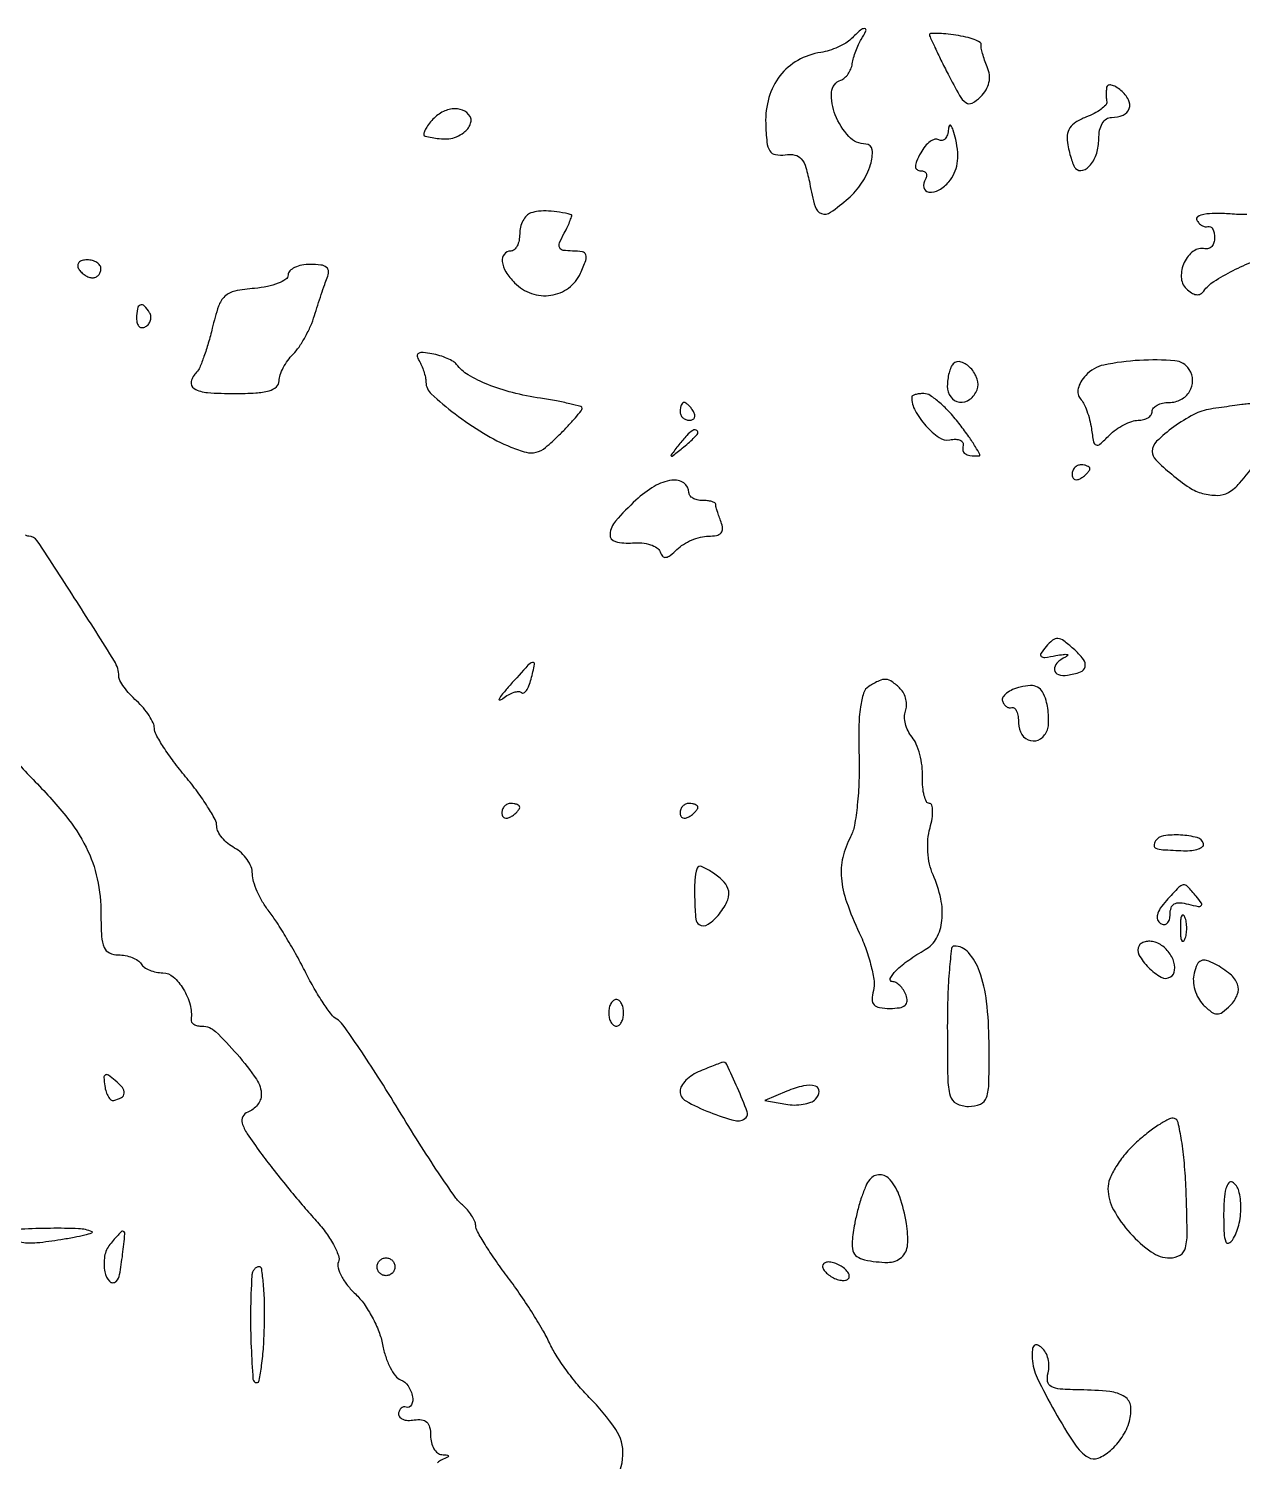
# Model space of a CAD drawing. Extents: x 0 to 5034, y 0 to 2560.
# Drawn here: x 3751.9 to 3888.1, y 1464.2 to 1625 of the extents above; entities that cross this region are included whole.
import ezdxf

# ---------------------------------------------------------------- set-up
doc = ezdxf.new("R2010")
doc.units = 0

msp = doc.modelspace()

# ---------------------------------------------------------------- linework, layer by layer
for points in [[(3844.213567, 1623.813567, -0.061131), (3843.599952, 1623.334096, -0.030187), (3842.721429, 1622.875807, -0.029419), (3841.73969, 1622.504432, -0.037864), (3840.800004, 1622.287249, 0.091222), (3838.220944, 1621.394097, 0.099257), (3836.215839, 1619.659501, 0.095324), (3834.978945, 1617.222502, 0.077488), (3834.613394, 1614.311628, 0.016917), (3834.747133, 1612.210699, 0.11592), (3835.078922, 1611.236365, 0.21453), (3835.708852, 1610.815393, 0.077973), (3836.808048, 1610.803482, -0.085868), (3837.88329, 1610.774961, -0.169363), (3838.610131, 1610.34579, -0.106174), (3839.123056, 1609.384906, -0.023335), (3839.555945, 1607.553482, 0.022919), (3840.159406, 1604.990901, 0.236506), (3840.871444, 1604.213564, 0.249545), (3841.892481, 1604.341204, 0.025251), (3843.88524, 1605.900469, 0.069557), (3845.384728, 1607.618928, 0.066047), (3846.387315, 1609.712248, 0.102007), (3846.571824, 1611.360908, 0.387557), (3845.871154, 1612, -0.210298), (3843.938313, 1612.850563, -0.092276), (3842.426912, 1615.273905, -0.10765), (3842.017203, 1617.826556, -0.307616), (3843.054456, 1619.184819, 0.102059), (3843.474535, 1619.428229, 0.058417), (3843.864867, 1619.868348, 0.05481), (3844.168627, 1620.425299, 0.060069), (3844.332576, 1621.018152, -0.031412), (3844.474673, 1621.676397, -0.019243), (3844.719928, 1622.431895, -0.019263), (3845.021645, 1623.164037, -0.032256), (3845.337137, 1623.75, 0.026888), (3845.86825, 1624.711581, 0.535043), (3845.725541, 1624.954198, 0.198369), (3845.245976, 1624.787177, 0.014652)], [(3853, 1624.286969, 0.107669), (3853.055996, 1624.029945, 0.002211), (3853.612718, 1622.827, 0.005084), (3854.286519, 1621.425099, 0.003385), (3855.085848, 1619.831724, 0.010155), (3856.364088, 1617.447076, 0.112772), (3857.085463, 1616.652195, 0.27967), (3857.787605, 1616.607309, 0.076105), (3858.722592, 1617.294021, 0.059761), (3859.341039, 1618.081057, 0.081848), (3859.677406, 1618.915196, 0.085605), (3859.720163, 1619.783877, 0.07236), (3859.477986, 1620.672459, -0.016856), (3859.182461, 1621.419197, -0.019283), (3858.952202, 1622.151687, -0.01878), (3858.805534, 1622.782477, -0.095233), (3858.805173, 1623.141794, 0.322858), (3858.67708, 1623.416946, 0.037078), (3858.021168, 1623.722847, 0.033602), (3857.091198, 1624.005522, 0.020548), (3855.963931, 1624.218602, 0.011377), (3854.82737, 1624.359079, 0.019292), (3853.870655, 1624.418127, 0.014264), (3853.122825, 1624.414041, 0.404293)], [(3872.881579, 1618.372445, 0.02111), (3872.845301, 1617.982203, 0.013734), (3872.834881, 1617.529515, 0.013817), (3872.849102, 1617.086432, 0.025443), (3872.888901, 1616.728033, -0.233882), (3872.778732, 1616.369392, -0.045432), (3872.255593, 1615.908284, -0.039703), (3871.488765, 1615.435717, -0.027408), (3870.556381, 1615.021436, 0.046609), (3869.416767, 1614.461814, 0.110804), (3868.742983, 1613.808034, 0.125029), (3868.459567, 1612.983266, 0.068224), (3868.517699, 1611.908096, 0.015193), (3868.712429, 1611.039886, 0.017959), (3868.950572, 1610.232839, 0.017029), (3869.196868, 1609.572302, 0.098931), (3869.402109, 1609.264558, 0.279165), (3870.209509, 1609.066178, 0.151014), (3871.08187, 1609.667233, 0.093542), (3871.765032, 1610.975666, 0.073796), (3872, 1612.559017, -0.049908), (3872.098993, 1613.548314, -0.083648), (3872.397582, 1614.326507, -0.110252), (3872.861081, 1614.82116, -0.150697), (3873.440983, 1615, 0.099359), (3874.72863, 1615.258429, 0.213018), (3875.408581, 1615.981172, 0.209768), (3875.330144, 1616.979544, 0.096833), (3874.48899, 1618.009138, 0.037281), (3873.909078, 1618.421564, 0.080519), (3873.402604, 1618.625607, 0.15467), (3873.054073, 1618.596042, 0.267188)], [(3797, 1614.5, 0.027311), (3796.566499, 1613.915467, 0.05448), (3796.30364, 1613.403906, 0.095359), (3796.239286, 1613.041326, 0.353211), (3796.377555, 1612.875, 0.018466), (3797.951143, 1612.619026, 0.055535), (3799.037524, 1612.604497, 0.075406), (3799.904003, 1612.824002, 0.060697), (3800.73899, 1613.301954, 0.064636), (3801.171682, 1613.721709, 0.076913), (3801.453049, 1614.215461, 0.089769), (3801.544739, 1614.704403, 0.140894), (3801.429973, 1615.113307, 0.163508), (3800.596413, 1615.805593, 0.127305), (3799.418959, 1615.94241, 0.103987), (3798.126559, 1615.478248, 0.081691)], [(3855.118315, 1613.690983, -0.054242), (3855.004147, 1613.040295, -0.109498), (3854.755743, 1612.585803, -0.172193), (3854.41985, 1612.397285, -0.182994), (3854.050173, 1612.468991, 0.202545), (3853.604787, 1612.538079, 0.092842), (3853.060535, 1612.28785, 0.0693), (3852.500252, 1611.761187, 0.046669), (3852.01499, 1611.028008, 0.021644), (3851.551072, 1610.062986, 0.102657), (3851.429783, 1609.465374, 0.242155), (3851.601982, 1609.134226, 0.155257), (3852.023833, 1609, -0.094704), (3852.397185, 1608.928644, -0.172843), (3852.62761, 1608.726548, -0.172817), (3852.678332, 1608.424251, -0.094672), (3852.542705, 1608.069098, 0.18521), (3852.363889, 1607.125605, 0.331541), (3852.91171, 1606.613661, 0.157419), (3854.072992, 1606.850263, 0.089587), (3855.187244, 1607.773581, 0.069099), (3855.785898, 1608.723893, 0.066699), (3856.111996, 1609.81279, 0.058987), (3856.16201, 1611.064407, 0.038055), (3855.939205, 1612.5, 0.014028), (3855.65906, 1613.561201, 0.079498), (3855.408256, 1614.087351, 0.559558), (3855.230167, 1614.077906, 0.108472)], [(3808.25, 1604.271617, 0.119305), (3807.77182, 1603.961924, 0.067755), (3807.367188, 1603.399058, 0.061515), (3807.093175, 1602.682206, 0.060632), (3807, 1601.916667, -0.050201), (3806.926177, 1601.183242, -0.070178), (3806.70625, 1600.563021, -0.090315), (3806.38175, 1600.145793, -0.184457), (3806, 1600, 0.229726), (3805.278586, 1599.650078, 0.199327), (3805.049162, 1598.834032, 0.108762), (3805.462898, 1597.649755, 0.058221), (3806.428571, 1596.428571, 0.113226), (3808.32469, 1595.240047, 0.120175), (3810.506536, 1595.031678, 0.124411), (3812.48288, 1595.847623, 0.126717), (3813.818046, 1597.5, 0.016687), (3814.421123, 1598.949983, 0.176123), (3814.428767, 1599.581046, 0.275127), (3814.033101, 1599.91247, 0.040097), (3812.943377, 1600, -0.034971), (3811.888888, 1600.073843, -0.252741), (3811.493117, 1600.365411, -0.211158), (3811.479999, 1600.899819, -0.024939), (3812, 1602, 0.011918), (3812.390036, 1602.772497, 0.020558), (3812.672174, 1603.434975, 0.016403), (3812.850699, 1603.958387, 0.424144), (3812.785184, 1604.076511, 0.024604), (3811.475265, 1604.359709, 0.030191), (3810.230479, 1604.488826, 0.033521), (3809.126872, 1604.46231, 0.061626)], [(3757.5, 1598, 0.06081), (3757.806203, 1597.617485, 0.051032), (3758.2129, 1597.29375, 0.053229), (3758.653442, 1597.073302, 0.089642), (3759.059017, 1597, 0.105429), (3759.418051, 1597.076556, 0.099231), (3759.723586, 1597.29375, 0.096318), (3759.928382, 1597.618268, 0.092995), (3760, 1598, 0.153634), (3759.879982, 1598.381379, 0.097988), (3759.542039, 1598.70625, 0.080552), (3759.037096, 1598.925455, 0.062283), (3758.440983, 1599, 0.066118), (3757.889346, 1598.926733, 0.138808), (3757.521475, 1598.70625, 0.191142), (3757.392057, 1598.379648, 0.139169)], [(3781, 1597.310365, -0.247905), (3780.746845, 1596.831154, -0.054621), (3779.898438, 1596.379016, -0.044738), (3778.686452, 1596.015906, -0.029783), (3777.25, 1595.810365, 0.028988), (3775.031979, 1595.496585, 0.140252), (3773.913094, 1594.918081, 0.124387), (3773.199083, 1593.797783, 0.020783), (3772.492703, 1591.326037, -0.011724), (3772.052635, 1589.673426, -0.014565), (3771.563131, 1588.160006, -0.01288), (3771.087168, 1586.924471, -0.098298), (3770.742703, 1586.40937, 0.134551), (3770.133708, 1585.340546, 0.338676), (3770.463826, 1584.565571, 0.110868), (3771.962979, 1584.1114, 0.018334), (3775, 1584, 0.01461), (3777.395974, 1584.070027, 0.055021), (3778.875, 1584.321429, 0.109502), (3779.698272, 1584.76738, 0.217387), (3780, 1585.428571, -0.083489), (3780.110871, 1586.087923, -0.037278), (3780.460939, 1586.898439, -0.03556), (3780.96867, 1587.720433, -0.040269), (3781.569153, 1588.426296, 0.046683), (3782.230059, 1589.223651, 0.023149), (3782.92021, 1590.342991, 0.02275), (3783.533739, 1591.579047, 0.030871), (3783.965004, 1592.747724, -0.004742), (3784.326611, 1593.911428, -0.00404), (3784.729576, 1595.132144, -0.004073), (3785.11427, 1596.23696, -0.0115), (3785.406906, 1597, 0.09806), (3785.54345, 1597.696016, 0.228788), (3785.317472, 1598.16191, 0.137141), (3784.684724, 1598.427027, 0.031058), (3783.511055, 1598.5, 0.045415), (3782.549893, 1598.412517, 0.065318), (3781.737622, 1598.150545, 0.085312), (3781.188951, 1597.764902, 0.199572)], [(3764, 1592.440983, 0.067432), (3764.074611, 1591.890269, 0.140899), (3764.298542, 1591.524436, 0.190788), (3764.63036, 1591.397824, 0.136093), (3765.016312, 1591.510081, 0.090427), (3765.360589, 1591.820631, 0.095498), (3765.565079, 1592.22714, 0.099685), (3765.598899, 1592.665803, 0.108373), (3765.457295, 1593.069098, 0.050477), (3764.86686, 1593.838655, 0.315493), (3764.407182, 1593.933879, 0.25701), (3764.085158, 1593.519563, 0.039415)], [(3795.696859, 1587.697726, -0.036449), (3795.986162, 1587.151074, -0.025327), (3796.234508, 1586.497725, -0.025641), (3796.409704, 1585.842658, -0.047069), (3796.473569, 1585.294528, 0.204849), (3797.078457, 1583.961659, 0.021882), (3799.743653, 1581.73086, 0.027155), (3802.934828, 1579.553036, 0.037982), (3806.014393, 1577.994038, 0.033906), (3807.717623, 1577.420304, 0.12634), (3808.839663, 1577.41382, 0.111728), (3809.902015, 1577.950928, 0.023694), (3811.446355, 1579.355446, 0.007882), (3812.424818, 1580.365253, 0.011573), (3813.249867, 1581.285831, 0.007057), (3813.906143, 1582.075399, 0.171491), (3814, 1582.341002, 0.337651), (3813.851482, 1582.535856, 0.007495), (3812.634951, 1582.85074, 0.013841), (3811.134549, 1583.171494, 0.008519), (3809.353026, 1583.469769, -0.025009), (3806.188364, 1584.107518, -0.033677), (3803.411533, 1585.016023, -0.038348), (3801.225669, 1586.099504, -0.099304), (3799.926505, 1587.273426, 0.102696), (3799.560398, 1587.5998, 0.029052), (3798.87428, 1587.944296, 0.027967), (3798.035268, 1588.25181, 0.026291), (3797.149795, 1588.471152, 0.025244), (3796.164888, 1588.609722, 0.145633), (3795.654998, 1588.506397, 0.322116), (3795.505341, 1588.203106, 0.099013)], [(3855.657991, 1587.324657, 0.098079), (3855.404721, 1586.946282, 0.034042), (3855.193285, 1586.32141, 0.032267), (3855.048523, 1585.583452, 0.03231), (3855, 1584.833333, 0.157184), (3855.389238, 1583.62576, 0.209444), (3856.36973, 1583.045667, 0.193746), (3857.524262, 1583.354558, 0.140977), (3858.33357, 1584.426887, 0.175731), (3858.355671, 1585.621578, 0.104412), (3857.618198, 1586.858922, 0.127958), (3856.557736, 1587.539708, 0.282574)], [(3870.539357, 1586.043489, 0.048154), (3869.987164, 1585.300798, 0.07844), (3869.691696, 1584.574854, 0.101957), (3869.674575, 1583.935328, 0.148601), (3869.928978, 1583.436346, -0.076961), (3870.298891, 1582.910353, -0.027007), (3870.664093, 1582.059165, -0.026065), (3870.970843, 1581.06463, -0.027653), (3871.165324, 1580.062938, 0.013468), (3871.409812, 1578.580109, 0.261702), (3871.69942, 1578.237853, 0.278133), (3872.128638, 1578.318598, 0.014856), (3873.178571, 1579.312938, -0.041324), (3873.93684, 1579.958546, -0.035993), (3874.82567, 1580.504426, -0.037676), (3875.706411, 1580.880427, -0.082228), (3876.428571, 1581, 0.061768), (3877.02945, 1581.074515, 0.080164), (3877.538393, 1581.29375, 0.09778), (3877.879052, 1581.618614, 0.154765), (3878, 1582, -0.182536), (3878.144157, 1582.381715, -0.0909), (3878.556072, 1582.70625, -0.070807), (3879.168668, 1582.926137, -0.050854), (3879.893011, 1583, 0.122049), (3881.225726, 1583.330231, 0.135003), (3882.191459, 1584.237464, 0.14179), (3882.529008, 1585.473762, 0.139497), (3882.15748, 1586.708083, 0.234518), (3880.533823, 1587.682474, 0.034248), (3876.57375, 1587.727336, 0.03625), (3872.57672, 1587.206367, 0.159625)], [(3851, 1583.614307, 0.126076), (3851.390741, 1582.089312, 0.056444), (3852.592835, 1580.385483, 0.057196), (3854.067249, 1579.067766, 0.204895), (3855.276118, 1578.809002, -0.049442), (3855.936999, 1578.871654, -0.098746), (3856.449392, 1578.767178, -0.161793), (3856.732155, 1578.519774, -0.204341), (3856.776118, 1578.178354, 0.107058), (3856.741733, 1577.622381, 0.211351), (3856.975131, 1577.256726, 0.120158), (3857.533355, 1577.054887, 0.026951), (3858.550891, 1577, 0.564274), (3858.646845, 1577.158875, 0.015048), (3858.155769, 1578.028125, 0.017462), (3857.41741, 1579.156932, 0.009357), (3856.432202, 1580.5, 0.023048), (3855.308841, 1581.839971, 0.02862), (3854.141051, 1582.971875, 0.029146), (3853.080677, 1583.785185, 0.150117), (3852.381311, 1584, 0.026401), (3851.852012, 1583.972032, 0.041701), (3851.40576, 1583.886703, 0.050806), (3851.090796, 1583.763156, 0.280924)], [(3825, 1582, 0.105053), (3825.081062, 1581.618444, 0.099167), (3825.311086, 1581.29375, 0.09642), (3825.654762, 1581.076123, 0.093332), (3826.059017, 1581, 0.108972), (3826.413961, 1581.078288, 0.182303), (3826.6254, 1581.29375, 0.161196), (3826.656512, 1581.6179, 0.082592), (3826.5, 1582, 0.029505), (3826.231006, 1582.382774, 0.035638), (3825.933975, 1582.70625, 0.038439), (3825.65171, 1582.934461, 0.151918), (3825.440983, 1583, 0.210953), (3825.272352, 1582.92554, 0.081139), (3825.129539, 1582.70625, 0.061769), (3825.032345, 1582.382849, 0.042167)], [(3884.542306, 1582.263704, 0.084614), (3882.663718, 1581.650751, 0.036302), (3880.416438, 1580.251847, 0.032713), (3878.492934, 1578.648839, 0.205478), (3878, 1577.5, 0.200865), (3878.388015, 1576.57311, 0.02051), (3880.188662, 1574.939253, 0.025466), (3882.169428, 1573.449231, 0.086384), (3883.639302, 1572.789871, 0.060983), (3885.311664, 1572.57545, 0.134092), (3886.547261, 1572.905324, 0.0831), (3887.800411, 1573.946572, 0.01422), (3889.762461, 1576.356873, 0.025842), (3890.798687, 1577.861414, 0.077125), (3891.281344, 1579.010991, 0.105656), (3891.315186, 1580.035282, 0.078635), (3890.942803, 1581.106873, 0.049462), (3890.465139, 1581.819905, 0.054494), (3889.870399, 1582.399881, 0.061667), (3889.253836, 1582.770115, 0.135906), (3888.714816, 1582.850168, 0.003385), (3888.058733, 1582.764735, 0.000845), (3886.98803, 1582.616088, 0.000864), (3885.763761, 1582.441855, 0.000868)], [(3824.872445, 1578.25, 0.001576), (3823.99236, 1577.120493, 0.377591), (3824, 1577, 0.377591), (3824.120493, 1576.99236, 0.001576), (3825.25, 1577.872445, 0.012436), (3825.920402, 1578.425681, 0.017649), (3826.485938, 1578.952641, 0.013803), (3826.91885, 1579.410139, 0.184603), (3827, 1579.622445, 0.307699), (3826.806605, 1579.90695, 0.241985), (3826.426111, 1579.869516, 0.065617), (3825.76332, 1579.306759, 0.017685)], [(3869, 1574.940983, 0.108972), (3869.078288, 1574.586039, 0.182303), (3869.29375, 1574.3746, 0.161196), (3869.6179, 1574.343488, 0.082592), (3870, 1574.5, 0.029505), (3870.382774, 1574.768994, 0.035638), (3870.70625, 1575.066025, 0.038439), (3870.934461, 1575.34829, 0.151918), (3871, 1575.559017, 0.210953), (3870.92554, 1575.727648, 0.081139), (3870.70625, 1575.870461, 0.061769), (3870.382849, 1575.967655, 0.042167), (3870, 1576, 0.105053), (3869.618444, 1575.918938, 0.099167), (3869.29375, 1575.688914, 0.09642), (3869.076123, 1575.345238, 0.093332)], [(3820.051147, 1572.047778, 0.024011), (3817.762854, 1569.694622, 0.162602), (3817.137613, 1568.220018, 0.369756), (3817.743298, 1567.388754, 0.079003), (3819.672538, 1567.243589, -0.044028), (3820.725293, 1567.237878, -0.055343), (3821.679814, 1567.040411, -0.065941), (3822.40334, 1566.694235, -0.169364), (3822.752895, 1566.241316, 0.101157), (3823.031326, 1565.758813, 0.251564), (3823.401928, 1565.622317, 0.135285), (3823.909153, 1565.842137, 0.026886), (3824.651786, 1566.508929, -0.057518), (3825.371724, 1567.079876, -0.038913), (3826.302801, 1567.561998, -0.039089), (3827.289989, 1567.891192, -0.061008), (3828.178417, 1568, 0.046686), (3829.089454, 1568.085251, 0.163854), (3829.596318, 1568.369721, 0.202747), (3829.765885, 1568.857638, 0.075345), (3829.606989, 1569.581787, -0.008099), (3829.374575, 1570.218074, -0.009838), (3829.178303, 1570.821775, -0.008575), (3829.032484, 1571.333672, -0.065182), (3829, 1571.581787, 0.281131), (3828.901459, 1571.743194, 0.050709), (3828.559375, 1571.87715, 0.041645), (3828.074781, 1571.969675, 0.026361), (3827.5, 1572, -0.057609), (3826.926285, 1572.066322, -0.076852), (3826.440625, 1572.262322, -0.095748), (3826.115158, 1572.552359, -0.164455), (3826, 1572.893011, 0.251249), (3825.421689, 1573.971234, 0.183861), (3824.071946, 1574.276638, 0.098673), (3822.102958, 1573.584899, 0.054254)], [(3866.086232, 1555.603903, 0.02589), (3865.507371, 1554.827982, 0.370183), (3865.545579, 1554.510828, 0.222201), (3865.935851, 1554.388167, 0.013125), (3867.192849, 1554.589763, -0.012159), (3868.019056, 1554.723907, -0.072302), (3868.455087, 1554.720544, -0.600265), (3868.494542, 1554.608114, -0.09609), (3868.25, 1554.427755, 0.085567), (3867.306131, 1553.761578, 0.227214), (3867.038903, 1553.002839, 0.297589), (3867.473432, 1552.472795, 0.113316), (3868.471056, 1552.392873, 0.048565), (3869.932165, 1552.754742, 0.257076), (3870.461338, 1553.348789, 0.22886), (3870.272427, 1554.17221, 0.039957), (3869.149513, 1555.364692, 0.023544), (3868.073334, 1556.250165, 0.141808), (3867.402639, 1556.502363, 0.19166), (3866.810508, 1556.318679, 0.049678)], [(3805.924314, 1551.280261, 0.008564), (3805.074286, 1550.293118, 0.047446), (3804.679795, 1549.715195, 0.656157), (3804.75982, 1549.611496, 0.100962), (3805.092009, 1549.771585, -0.035184), (3805.740469, 1550.196419, -0.04995), (3806.372343, 1550.470921, -0.061535), (3806.899362, 1550.57069, -0.215647), (3807.215006, 1550.451661, 0.335726), (3807.460206, 1550.417709, 0.112009), (3807.746697, 1550.675802, 0.060386), (3808.036988, 1551.21512, 0.029353), (3808.279377, 1551.960337, 0.013246), (3808.667079, 1553.621505, 0.564199), (3808.447943, 1553.824115, 0.138243), (3807.928663, 1553.501534, 0.003039)], [(3846.192638, 1551.140218, 0.174254), (3845.606255, 1550.385531, 0.043643), (3845.247723, 1548.842302, 0.031082), (3845.068233, 1546.572176, 0.011488), (3845.08819, 1543.361757, -0.015746), (3845.081717, 1540.544298, -0.017389), (3844.894993, 1537.825043, -0.017008), (3844.577363, 1535.526989, -0.08018), (3844.145553, 1534.271968, 0.066099), (3843.272795, 1531.948999, 0.079395), (3843.112199, 1529.622811, 0.062337), (3843.694343, 1526.944693, 0.025219), (3845.114306, 1523.48021, -0.024016), (3845.885238, 1521.612074, -0.025642), (3846.454583, 1519.718615, -0.026353), (3846.771847, 1518.052094, -0.098115), (3846.707926, 1516.991109, 0.053974), (3846.558829, 1515.990614, 0.20009), (3846.775916, 1515.404782, 0.169753), (3847.377448, 1515.088048, 0.037106), (3848.562235, 1515, 0.035533), (3849.646675, 1515.077164, 0.139095), (3850.254058, 1515.347305, 0.216202), (3850.479996, 1515.814981, 0.097961), (3850.361626, 1516.5, 0.052089), (3850.069844, 1517.073715, 0.056057), (3849.671802, 1517.559375, 0.063019), (3849.232978, 1517.890454, 0.13086), (3848.821583, 1518, -0.556018), (3848.595336, 1518.364185, -0.085347), (3849.216386, 1519.217237, -0.039209), (3850.665811, 1520.420446, -0.024915), (3852.519848, 1521.594867, 0.141252), (3853.788139, 1522.888973, 0.097993), (3854.395656, 1524.857696, 0.078369), (3854.266684, 1527.313549, 0.052192), (3853.396725, 1530, -0.051121), (3853.008528, 1531.190084, -0.037173), (3852.81566, 1532.570242, -0.036897), (3852.828648, 1533.977597, -0.047505), (3853.057461, 1535.25, 0.027149), (3853.291688, 1536.304463, 0.048115), (3853.352273, 1537.192188, 0.069335), (3853.249746, 1537.802399, 0.327477), (3852.9804, 1538, -0.28353), (3852.659618, 1538.197804, -0.053564), (3852.407231, 1538.871074, -0.043044), (3852.247135, 1539.829036, -0.027002), (3852.218078, 1540.965358, 0.038573), (3852.157321, 1542.212368, 0.032785), (3851.906596, 1543.506702, 0.034092), (3851.518322, 1544.658867, 0.075021), (3851.039319, 1545.452623, -0.059303), (3850.595873, 1546.138022, -0.052659), (3850.304059, 1546.936041, -0.055726), (3850.198184, 1547.72135, -0.097578), (3850.309979, 1548.36541, 0.08668), (3850.430556, 1548.98081, 0.0627), (3850.357382, 1549.677264, 0.061733), (3850.111012, 1550.345491, 0.077369), (3849.721855, 1550.878145, 0.037821), (3848.811392, 1551.660385, 0.140938), (3848.10994, 1551.919741, 0.130221), (3847.34543, 1551.77678, 0.030348)], [(3863.190983, 1551.059017, 0.04218), (3862.32947, 1550.771759, 0.06408), (3861.651013, 1550.370461, 0.086734), (3861.247063, 1549.924171, 0.218982), (3861.190983, 1549.5, 0.074156), (3861.365466, 1549.136708, 0.08994), (3861.629539, 1548.867188, 0.103123), (3861.940175, 1548.73192, 0.132498), (3862.25, 1548.75, -0.27534), (3862.535471, 1548.687476, -0.1036), (3862.779687, 1548.339062, -0.06528), (3862.945946, 1547.748711, -0.036051), (3863, 1547, 0.144822), (3863.375179, 1545.731855, 0.194143), (3864.346756, 1545.049915, 0.209252), (3865.461185, 1545.257401, 0.160416), (3866.225282, 1546.25, 0.067541), (3866.353674, 1546.873595, 0.027849), (3866.364468, 1547.737649, 0.026931), (3866.272835, 1548.678954, 0.031186), (3866.082271, 1549.559017, 0.060586), (3865.679477, 1550.520766, 0.144641), (3865.126824, 1551.052238, 0.132504), (3864.339293, 1551.224298, 0.047325)], [(3805, 1536.940983, 0.108972), (3805.078288, 1536.586039, 0.182303), (3805.29375, 1536.3746, 0.161196), (3805.6179, 1536.343488, 0.082592), (3806, 1536.5, 0.029505), (3806.382774, 1536.768994, 0.035638), (3806.70625, 1537.066025, 0.038439), (3806.934461, 1537.34829, 0.151918), (3807, 1537.559017, 0.210953), (3806.92554, 1537.727648, 0.081139), (3806.70625, 1537.870461, 0.061769), (3806.382849, 1537.967655, 0.042167), (3806, 1538, 0.105053), (3805.618444, 1537.918938, 0.099167), (3805.29375, 1537.688914, 0.09642), (3805.076123, 1537.345238, 0.093332)], [(3825, 1536.940983, 0.108972), (3825.078288, 1536.586039, 0.182303), (3825.29375, 1536.3746, 0.161196), (3825.6179, 1536.343488, 0.082592), (3826, 1536.5, 0.029505), (3826.382774, 1536.768994, 0.035638), (3826.70625, 1537.066025, 0.038439), (3826.934461, 1537.34829, 0.151918), (3827, 1537.559017, 0.210953), (3826.92554, 1537.727648, 0.081139), (3826.70625, 1537.870461, 0.061769), (3826.382849, 1537.967655, 0.042167), (3826, 1538, 0.105053), (3825.618444, 1537.918938, 0.099167), (3825.29375, 1537.688914, 0.09642), (3825.076123, 1537.345238, 0.093332)], [(3878.367878, 1533.786222, 0.128551), (3878.209012, 1533.268761, 0.331154), (3878.41636, 1532.963984, 0.069297), (3879.180848, 1532.812633, 0.004275), (3881.5, 1532.7, 0.033462), (3882.440512, 1532.725326, 0.060493), (3883.192187, 1532.889205, 0.094945), (3883.651489, 1533.155131, 0.290834), (3883.75, 1533.484527, 0.26794), (3883.052136, 1534.163613, 0.048083), (3881.186312, 1534.449591, 0.04802), (3879.270156, 1534.372963, 0.223957)], [(3826.918758, 1530.718615, 0.078082), (3826.652062, 1529.402654, 0.019532), (3826.640967, 1527.203773, 0.013116), (3826.773805, 1525.001401, 0.23698), (3827.133158, 1524.417704, 0.294796), (3828.145777, 1524.437733, 0.075122), (3829.413831, 1525.602788, 0.069545), (3830.358882, 1527.183397, 0.193984), (3830.380192, 1528.45162, 0.113915), (3829.776849, 1529.346407, 0.042739), (3828.579512, 1530.285798, 0.044333), (3827.390874, 1530.921675, 0.427993)], [(3879.589845, 1527.099277, 0.033354), (3878.904575, 1526.232322, 0.088133), (3878.57863, 1525.514781, 0.147656), (3878.602538, 1524.954149, 0.172019), (3878.934857, 1524.54026, 0.138566), (3879.34178, 1524.424042, 0.193687), (3879.6893, 1524.562773, 0.138856), (3879.922845, 1524.959191, 0.0642), (3880, 1525.557614, -0.081726), (3880.121333, 1526.294971, -0.186995), (3880.476658, 1526.720353, -0.146381), (3881.098784, 1526.855871, -0.04492), (3882.057151, 1526.695306, 0.01302), (3883.165999, 1526.435981, 0.253319), (3883.49188, 1526.534116, 0.363425), (3883.516039, 1526.817896, 0.020124), (3882.934706, 1527.578674, 0.015837), (3881.951029, 1528.690333, 0.243944), (3881.483376, 1528.853756, 0.167836), (3880.983073, 1528.596511, 0.006934)], [(3881.157895, 1524, 0.017491), (3881.189089, 1523.10856, 0.078554), (3881.306058, 1522.601562, 0.447206), (3881.474999, 1522.540618, 0.174857), (3881.662281, 1522.75, 0.057986), (3881.818615, 1523.320008, 0.037979), (3881.87034, 1524, 0.037979), (3881.818615, 1524.679992, 0.057986), (3881.662281, 1525.25, 0.174857), (3881.474999, 1525.459382, 0.447206), (3881.306058, 1525.398438, 0.078554), (3881.189089, 1524.89144, 0.017491)], [(3855, 1513, 0.003871), (3855.045126, 1507.170811, 0.060566), (3855.315823, 1505.199516, 0.213082), (3856.018277, 1504.326102, 0.11895), (3857.369629, 1504, 0.09704), (3858.714846, 1504.263561, 0.221823), (3859.401204, 1505.004359, 0.074303), (3859.669095, 1506.639822, 0.005443), (3859.68343, 1511.206034, 0.02638), (3859.407153, 1515.767341, 0.058551), (3858.613703, 1519.152824, 0.090773), (3857.382609, 1521.26251, 0.218772), (3855.777759, 1522, 0.381087), (3855.466625, 1521.722572, 0.007052), (3855.228467, 1519.35625, 0.013447), (3855.05594, 1516.450816, 0.008105)], [(3876.522834, 1522.036946, 0.274986), (3876.505397, 1521.003392, 0.066488), (3877.587571, 1519.587571, 0.066488), (3879.003392, 1518.505397, 0.274986), (3880.036946, 1518.522834, 0.23721), (3880.515912, 1519.301581, 0.119302), (3880.336831, 1520.471572, 0.095457), (3879.570213, 1521.642439, 0.109016), (3878.454706, 1522.379007, 0.064484), (3877.882627, 1522.51756, 0.071138), (3877.313573, 1522.498655, 0.080561), (3876.834384, 1522.331291, 0.130846)], [(3882.699403, 1518.958517, 0.07969), (3882.614077, 1518.079207, 0.055283), (3882.786051, 1517.093693, 0.054549), (3883.174614, 1516.154312, 0.07117), (3883.731877, 1515.410981, 0.029797), (3884.652599, 1514.593912, 0.161477), (3885.272435, 1514.370422, 0.17039), (3885.884027, 1514.56746, 0.03406), (3886.761182, 1515.33261, 0.10306), (3887.550353, 1516.537136, 0.18382), (3887.563239, 1517.705804, 0.135067), (3886.746879, 1518.846739, 0.047492), (3885.05469, 1519.970731, 0.043775), (3884.099996, 1520.378769, 0.182566), (3883.485885, 1520.351273, 0.18451), (3883.047299, 1519.925298, 0.044852)], [(3817, 1514.5, 0.053595), (3817.06169, 1513.926139, 0.073362), (3817.244792, 1513.440625, 0.093122), (3817.515341, 1513.114688, 0.17482), (3817.833333, 1513, 0.17482), (3818.151326, 1513.114688, 0.093122), (3818.421875, 1513.440625, 0.073362), (3818.604977, 1513.926139, 0.053595), (3818.666667, 1514.5, 0.053595), (3818.604977, 1515.073861, 0.073362), (3818.421875, 1515.559375, 0.093122), (3818.151326, 1515.885312, 0.17482), (3817.833333, 1516, 0.17482), (3817.515341, 1515.885312, 0.093122), (3817.244792, 1515.559375, 0.073362), (3817.06169, 1515.073861, 0.053595)], [(3827.25, 1507.968838, 0.048506), (3826.389317, 1507.521716, 0.053427), (3825.660937, 1506.929308, 0.06037), (3825.16285, 1506.288373, 0.135838), (3825, 1505.700005, 0.273497), (3825.640335, 1504.616926, 0.030591), (3828.336687, 1503.341733, 0.030677), (3831.171407, 1502.404656, 0.266912), (3832.40421, 1502.737543, 0.297181), (3832.544201, 1503.401955, 0.009492), (3831.451116, 1506.068312, 0.009078), (3830.258813, 1508.694373, 0.365548), (3829.72432, 1508.936614, 0.023677), (3829.565632, 1508.883544, 0.000688), (3828.904956, 1508.626183, 0.001385), (3828.128381, 1508.31996, 0.000953)], [(3760.425622, 1506.305807, 0.03958), (3760.581016, 1505.626388, 0.061372), (3760.829593, 1505.079414, 0.083825), (3761.12673, 1504.738163, 0.231308), (3761.428663, 1504.666667, 0.070797), (3762.299195, 1504.997787, 0.252118), (3762.611354, 1505.482629, 0.196363), (3762.410124, 1506.111476, 0.045175), (3761.604459, 1506.913307, 0.020399), (3760.832133, 1507.50279, 0.278638), (3760.493884, 1507.525707, 0.296217), (3760.330625, 1507.2399, 0.022192)], [(3837, 1505.70915), (3834.5, 1504.653126), (3836.865335, 1504.241898, 0.042464), (3837.84219, 1504.156443, 0.042227), (3838.821318, 1504.236934, 0.045596), (3839.662203, 1504.458427, 0.109615), (3840.202467, 1504.802467, 0.176438), (3840.611036, 1505.679141, 0.359861), (3840.207719, 1506.263599, 0.124581), (3838.851022, 1506.301617, 0.044982)], [(3876.25, 1499.98277, 0.032589), (3874.965072, 1498.65186, 0.037531), (3873.928888, 1497.22364, 0.041484), (3873.239207, 1495.86488, 0.100519), (3873.031601, 1494.764096, 0.123876), (3873.662946, 1492.395124, 0.056077), (3875.539165, 1489.761376, 0.056465), (3877.895519, 1487.665476, 0.154757), (3879.994098, 1487, 0.135113), (3881.132779, 1487.313422, 0.203578), (3881.732398, 1488.132485, 0.062083), (3881.924314, 1489.931829, 0.005078), (3881.792064, 1494.669746, 0.012049), (3881.607773, 1497.630798, 0.018624), (3881.292044, 1500.174314, 0.013432), (3880.907793, 1502.198393, 0.272954), (3880.5, 1502.638419, 0.189831), (3879.928488, 1502.589881, 0.024648), (3878.839062, 1501.98163, 0.025897), (3877.567719, 1501.092535, 0.018942)], [(3846.294488, 1495.800188, 0.06691), (3845.852279, 1495.059269, 0.018986), (3845.370308, 1493.80363, 0.018766), (3844.928906, 1492.329885, 0.018842), (3844.599933, 1490.82919, 0.017639), (3844.316778, 1488.860453, 0.094573), (3844.404094, 1487.785013, 0.175132), (3844.851019, 1487.154126, 0.099555), (3845.719543, 1486.777415, 0.050705), (3848.312639, 1486.492414, 0.183599), (3849.842359, 1487.059504, 0.198978), (3850.535531, 1488.459255, 0.060394), (3850.405918, 1490.872473, 0.035599), (3849.659048, 1493.853765, 0.094959), (3848.601026, 1495.763204, 0.215406), (3847.431146, 1496.329955, 0.235697)], [(3886.015313, 1491.809017, 0.00987), (3886.062973, 1489.763292, 0.073665), (3886.246067, 1488.811761, 0.417353), (3886.570405, 1488.657925, 0.163739), (3887, 1489, 0.084784), (3887.711196, 1490.660935, 0.058919), (3887.951378, 1492.692084, 0.062656), (3887.72167, 1494.517986, 0.194116), (3887, 1495.5, 0.384351), (3886.595907, 1495.426337, 0.099296), (3886.276033, 1494.778519, 0.048038), (3886.072099, 1493.551583, 0.018067)], [(3750.387424, 1489.819098, 0.311686), (3750.421632, 1489.155867, 0.194447), (3751.119977, 1488.745872, 0.061752), (3752.790981, 1488.706717, 0.015472), (3755.5, 1489.063263, 0.006766), (3757.00049, 1489.329084, 0.013501), (3758.178125, 1489.587325, 0.013771), (3758.993742, 1489.813415, 0.698482), (3759, 1489.930428, 0.09148), (3757.493507, 1490.271047, 0.01321), (3754.329076, 1490.313743, 0.008093), (3751.066917, 1490.218751, 0.248097)], [(3761.010569, 1488.512735, 0.136335), (3760.41361, 1487.182147, 0.078863), (3760.4254, 1485.416034, 0.152667), (3760.952998, 1484.369811, 0.418711), (3761.697438, 1484.364105, 0.153779), (3762.095549, 1485.128371, 0.012523), (3762.43707, 1487.387784, 0.008994), (3762.684814, 1489.694615, 0.440527), (3762.405466, 1490, 0.202819), (3762.306214, 1489.958012, 0.004254), (3761.929477, 1489.563116, 0.009187), (3761.495249, 1489.082743, 0.005973)], [(3776.9375, 1485, 0.01316), (3776.791454, 1480.956308, 0.013704), (3776.8618, 1476.964956, 0.005924), (3777.065637, 1473.384949, 0.394032), (3777.478238, 1472.999514, 0.362785), (3777.773045, 1473.245502, 0.011398), (3778.035667, 1474.908849, 0.017303), (3778.244543, 1477.007618, 0.010506), (3778.353238, 1479.500061, 0.010823), (3778.355544, 1481.992602, 0.017955), (3778.236576, 1484.091255, 0.01225), (3778.041847, 1485.747522, 0.373549), (3777.75, 1486.000547, 0.129301), (3777.459047, 1485.9238, 0.09369), (3777.201953, 1485.706411, 0.082856), (3777.01772, 1485.382175, 0.072366)], [(3793, 1486, -0.099038), (3792.923658, 1485.618362, -0.097945), (3792.70625, 1485.29375, -0.097945), (3792.381638, 1485.076342, -0.099038), (3792, 1485, -0.099038), (3791.618362, 1485.076342, -0.097945), (3791.29375, 1485.29375, -0.097945), (3791.076342, 1485.618362, -0.099038), (3791, 1486, -0.099038), (3791.076342, 1486.381638, -0.097945), (3791.29375, 1486.70625, -0.097945), (3791.618362, 1486.923658, -0.099038), (3792, 1487, -0.099038), (3792.381638, 1486.923658, -0.097945), (3792.70625, 1486.70625, -0.097945), (3792.923658, 1486.381638, -0.099038)], [(3841, 1486.075604, 0.142471), (3841.108138, 1485.703798, 0.060245), (3841.440625, 1485.297997, 0.052856), (3841.926166, 1484.922397, 0.046632), (3842.5, 1484.638374, 0.049166), (3843.07468, 1484.480468, 0.08982), (3843.559375, 1484.484956, 0.13955), (3843.877126, 1484.644659, 0.209945), (3844, 1484.924396, 0.142471), (3843.891862, 1485.296202, 0.060245), (3843.559375, 1485.702003, 0.052856), (3843.073834, 1486.077603, 0.046632), (3842.5, 1486.361626, 0.049166), (3841.92532, 1486.519532, 0.08982), (3841.440625, 1486.515044, 0.13955), (3841.122874, 1486.355341, 0.209945)], [(3864.540982, 1475.690196, 0.10062), (3865.084545, 1473.534525, 0.016925), (3867.065406, 1469.742778, 0.016455), (3869.293758, 1466.093293, 0.10947), (3870.812158, 1464.616093, 0.239574), (3871.916733, 1464.523879, 0.08317), (3873.317488, 1465.388389, 0.06885), (3874.620222, 1466.890595, 0.07235), (3875.439702, 1468.665843, 0.101833), (3875.583086, 1470.347544, 0.225368), (3874.913956, 1471.411887, 0.11729), (3873.229433, 1471.99399, 0.021353), (3869.908443, 1472.181827, -0.013892), (3867.672143, 1472.274871, -0.104549), (3866.65939, 1472.56358, -0.238792), (3866.259419, 1473.128669, -0.101071), (3866.31127, 1474.082296, 0.066136), (3866.407996, 1474.860256, 0.058349), (3866.306073, 1475.671723, 0.061415), (3866.03105, 1476.393201, 0.098115), (3865.616362, 1476.903428, 0.074673), (3865.078782, 1477.228346, 0.320367), (3864.734401, 1477.149349, 0.168792), (3864.545957, 1476.691956, 0.02571)]]:
    msp.add_lwpolyline(points, format="xyb", close=True)
for points in [[(3888.61095, 1604.089544, -0.018751), (3886.75, 1604.153922, 0.017842), (3885.047062, 1604.21593, 0.044637), (3883.808906, 1604.106068, 0.085563), (3883.111077, 1603.852586, 0.400364), (3883, 1603.480391, 0.067839), (3883.24728, 1603.124383, 0.074999), (3883.573438, 1602.861427, 0.084584), (3883.925713, 1602.728814, 0.128964), (3884.25, 1602.75, -0.210722), (3884.534783, 1602.723262, -0.131092), (3884.779687, 1602.485938, -0.086375), (3884.945364, 1602.056364, -0.048983), (3885, 1601.5, -0.073532), (3884.918008, 1600.945489, -0.106631), (3884.678914, 1600.514062, -0.12956), (3884.322928, 1600.273333, -0.141371), (3883.906942, 1600.25, 0.21892), (3882.621133, 1599.981056, 0.124431), (3881.594665, 1598.727114, 0.117826), (3881.254353, 1597.080599, 0.190932), (3881.814117, 1595.785883, 0.05096), (3882.39886, 1595.309565, 0.11123), (3882.936988, 1595.106898, 0.149882), (3883.405258, 1595.181944, 0.124339), (3883.791641, 1595.509953, -0.096111), (3884.905306, 1596.567683, -0.024487), (3887.077315, 1597.808542, -0.022189), (3889.3296, 1598.829818, -0.144235)], [(3817.575435, 1461.644017, 0.130706), (3818.589673, 1464.839844, 0.161575), (3817.776406, 1467.744361, 0.048039), (3814.805932, 1471.347914, -0.022374), (3813.521204, 1472.75307, -0.01629), (3812.217367, 1474.421516, -0.016518), (3811.082571, 1476.088356, -0.034417), (3810.335255, 1477.469779, 0.025421), (3809.572697, 1478.942009, 0.009468), (3808.35912, 1480.931748, 0.009353), (3806.951823, 1483.055008, 0.01117), (3805.544501, 1485, -0.010281), (3804.233038, 1486.805745, -0.0135), (3803.115472, 1488.509344, -0.010993), (3802.260426, 1489.96333, -0.113181), (3802.066391, 1490.627555, 0.090375), (3801.940546, 1491.143877, 0.038536), (3801.600607, 1491.771543, 0.036504), (3801.124554, 1492.402495, 0.039701), (3800.573974, 1492.938607, -0.066867), (3799.758013, 1493.824132, -0.004897), (3797.882085, 1496.559074, -0.00676), (3795.713328, 1499.88455, -0.005068), (3793.412599, 1503.601672, 0.005592), (3791.127475, 1507.284943, 0.007934), (3789.007007, 1510.504997, 0.004888), (3787.163929, 1513.153397, 0.105955), (3786.468733, 1513.79062, -0.097807), (3785.869108, 1514.322704, -0.015399), (3784.949124, 1515.613495, -0.0166), (3783.949419, 1517.225096, -0.013817), (3782.99266, 1519, 0.010066), (3781.988014, 1520.897684, 0.008327), (3780.844073, 1522.878677, 0.008427), (3779.733886, 1524.660573, 0.022254), (3778.862552, 1525.884859, -0.032761), (3778.149686, 1526.932364, -0.028994), (3777.547125, 1528.106715, -0.030127), (3777.129421, 1529.230507, -0.074043), (3777, 1530.099675, 0.093733), (3776.852629, 1530.878893, 0.057528), (3776.4125, 1531.706503, 0.054967), (3775.764895, 1532.4546, 0.064101), (3775, 1533, -0.048798), (3774.234951, 1533.511042, -0.049505), (3773.5875, 1534.158444, -0.054293), (3773.144089, 1534.838154, -0.117929), (3773, 1535.44057, 0.124059), (3772.807074, 1536.206164, 0.017042), (3771.971875, 1537.638861, 0.018704), (3770.840192, 1539.295608, 0.014831), (3769.5, 1541, -0.013561), (3768.159694, 1542.69566, -0.017507), (3767.028125, 1544.325946, -0.015381), (3766.185404, 1545.728699, -0.128251), (3766, 1546.439626, 0.110278), (3765.865209, 1547.043332, 0.03489), (3765.4125, 1547.8544, 0.032916), (3764.765395, 1548.715145, 0.031204), (3764, 1549.5, -0.024349), (3763.234424, 1550.263823, -0.028381), (3762.5875, 1551.062004, -0.029226), (3762.126628, 1551.787518, -0.127558), (3762, 1552.275795, 0.140008), (3761.517415, 1553.965439, 0.003651), (3757.285147, 1560.660613, 0.002442), (3752.854561, 1567.483994, 0.252684), (3751.898705, 1568, -0.200023), (3751.523745, 1568.156253, -0.02691)], [(3750.632826, 1542.588887, 0.023055), (3752.380808, 1540.671824, -0.025382), (3756.045982, 1536.614362, -0.054347), (3758.339256, 1533.077964, -0.064482), (3759.580621, 1529.545447, -0.052334), (3760, 1525.54966, 0.013909), (3760.069067, 1523.067371, 0.087122), (3760.356655, 1521.835999, 0.18346), (3760.946079, 1521.223411, 0.110897), (3761.940983, 1521, -0.046881), (3762.729296, 1520.925923, -0.046318), (3763.49335, 1520.70625, -0.050262), (3764.123976, 1520.383556, -0.111412), (3764.5, 1520, 0.10638), (3764.868428, 1519.616638, 0.051216), (3765.47239, 1519.29375, 0.047519), (3766.198696, 1519.074123, 0.049711), (3766.942386, 1519, -0.186466), (3768.117738, 1518.545884, -0.072822), (3769.241625, 1517.178626, -0.068158), (3770.00233, 1515.411599, -0.103778), (3770.108151, 1513.75, 0.185729), (3770.173234, 1513.464404, 0.109919), (3770.42979, 1513.220313, 0.081598), (3770.844423, 1513.055322, 0.054022), (3771.354965, 1513, -0.192358), (3772.859814, 1512.398817, -0.025058), (3775.28766, 1509.847186, -0.026626), (3777.448213, 1507.047187, -0.152148), (3778, 1505.275837, -0.100105), (3777.887775, 1504.720919, -0.066838), (3777.557581, 1504.160674, -0.063615), (3777.069677, 1503.680234, -0.071176), (3776.493893, 1503.359283, 0.18034), (3775.919312, 1502.852021, 0.200883), (3775.850093, 1502.119474, 0.072025), (3776.4152, 1500.937806, 0.011055), (3777.915579, 1498.800157, 0.00788), (3779.265615, 1497.023744, 0.004813), (3780.911806, 1494.968125, 0.004824), (3782.582351, 1492.962571, 0.008534), (3784.004133, 1491.345535, -0.025227), (3785.177034, 1489.9182, -0.033301), (3786.086546, 1488.501848, -0.03518), (3786.655709, 1487.273579, -0.184555), (3786.654682, 1486.542499, 0.162897), (3786.625629, 1485.874274, 0.051813), (3787.003003, 1484.937724, 0.045427), (3787.671252, 1483.911869, 0.03713), (3788.556925, 1482.946522, -0.05038), (3789.527899, 1481.830326, -0.030605), (3790.449185, 1480.34129, -0.030459), (3791.189578, 1478.735281, -0.046441), (3791.610959, 1477.26023, 0.033209), (3791.95772, 1475.912544, 0.038481), (3792.467607, 1474.69007, 0.042053), (3793.053785, 1473.747028, 0.141991), (3793.626269, 1473.313173, -0.157858), (3794.478796, 1472.624415, -0.094592), (3794.97782, 1471.408678, -0.169443), (3794.854273, 1470.497869, -0.371282), (3794.25, 1470.25, 0.133592), (3793.956874, 1470.266473, 0.129574), (3793.6919, 1470.132812, 0.110099), (3793.496734, 1469.863208, 0.077869), (3793.403277, 1469.5, 0.202808), (3793.514561, 1469.144989, 0.123798), (3793.877442, 1468.885652, 0.085035), (3794.453215, 1468.76624, 0.050707), (3795.153277, 1468.812858, -0.071977), (3795.993125, 1468.833113, -0.161102), (3796.564109, 1468.564965, -0.147261), (3796.894333, 1467.988034, -0.056922), (3797, 1467.062858, 0.058297), (3797.092982, 1466.268088, 0.073975), (3797.367188, 1465.582774, 0.089733), (3797.772841, 1465.108216, 0.156627), (3798.25, 1464.921053, -0.011437), (3798.903389, 1464.864758, -0.382689), (3799, 1464.757018, -0.295955), (3798.909806, 1464.617987, -0.009076), (3798.25, 1464.337719, 0.114638), (3797.771663, 1464.002112, 0.064274)]]:
    msp.add_lwpolyline(points, format="xyb")

doc.saveas('drawing.dxf')
